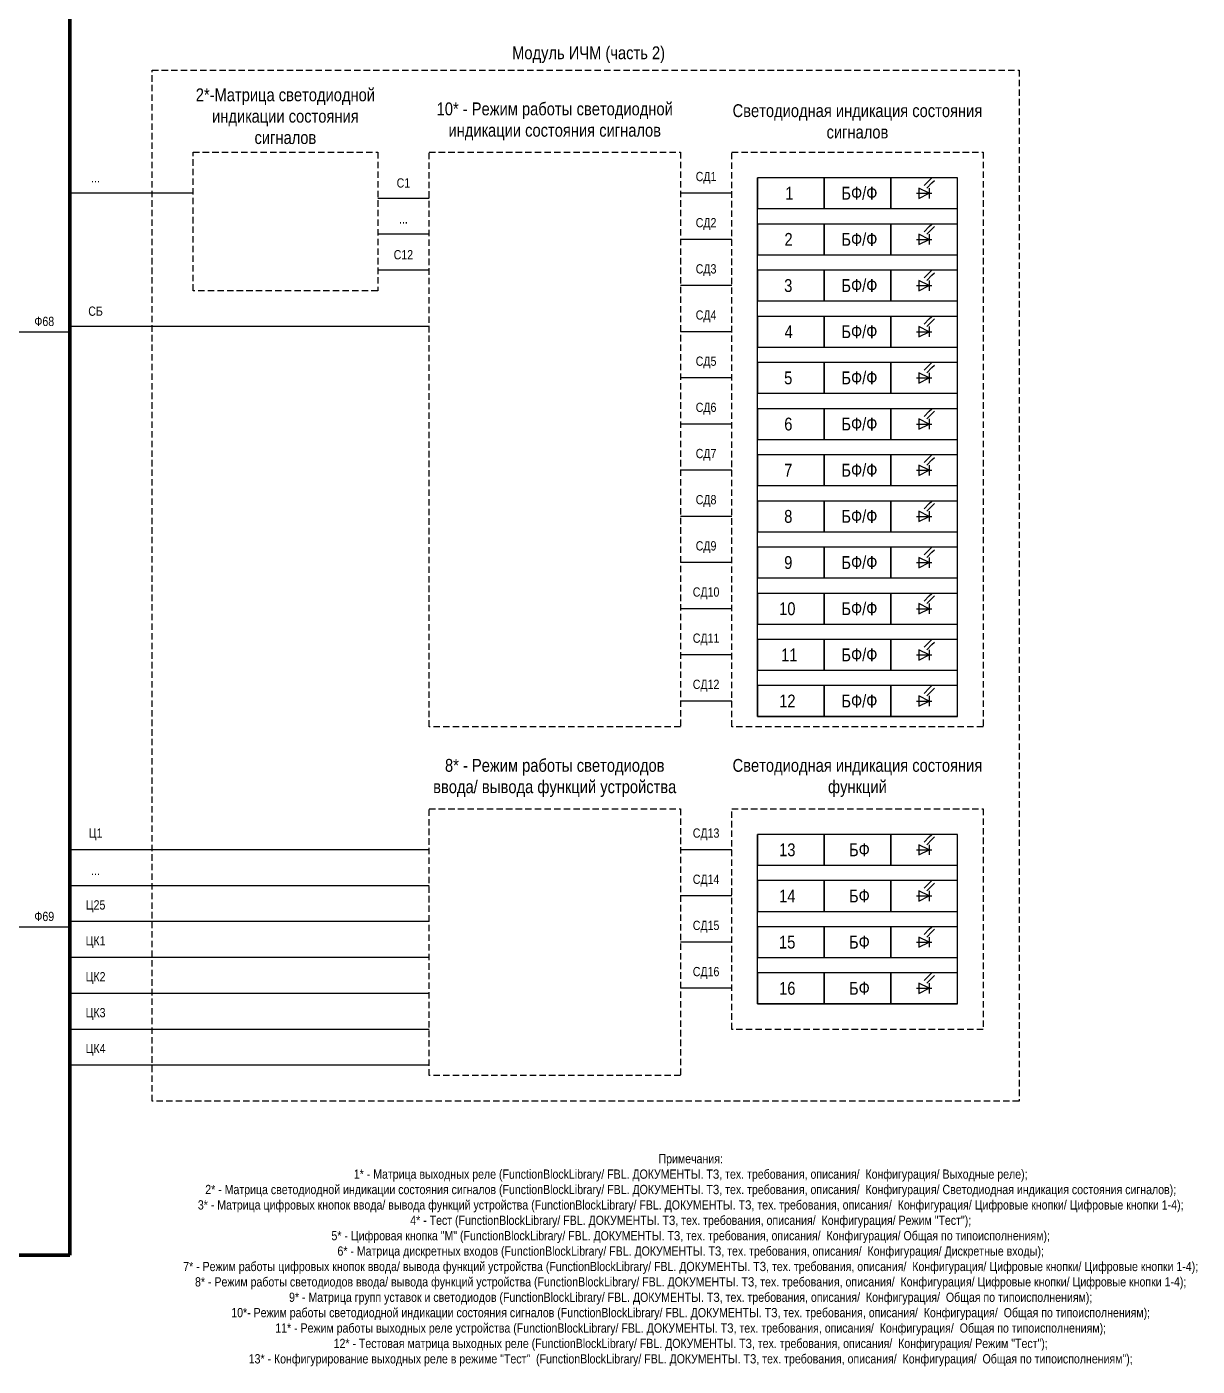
# Model space of a CAD drawing. Header units: millimetres. Extents: x -6343 to 676, y -1039 to 887.
# Drawn here: x -5555.4 to -5327.3, y -145.7 to 115.5 of the extents above; entities that cross this region are included whole.
import ezdxf
from ezdxf.enums import TextEntityAlignment as Align

# ---------------------------------------------------------------- set-up
doc = ezdxf.new("R2010")
doc.units = ezdxf.units.MM
doc.linetypes.add('штриховая2', pattern=[0.375, 0.25, -0.125])
doc.layers.add('Основная', color=7, linetype='Continuous')
doc.styles.add('1.8_Gost_RD', font='ARIALN.TTF', dxfattribs={"height": 1.8})
doc.styles.add('2.5_Gost_RD', font='ARIALN.TTF', dxfattribs={"height": 2.5})
doc.styles.add('Вывод', font='ARIALN.TTF', dxfattribs={"height": 2.5})
doc.styles.add('Компонент', font='ARIALN.TTF', dxfattribs={"height": 3.5})

# ---------------------------------------------------------------- blocks, each defined once
blk = doc.blocks.new('*U98')
at = {"layer": 'Основная'}
for p, q in [((0, 0), (39, 0)), ((0, -33), (0, 0)), ((39, -33), (39, 0)), ((0, -33), (39, -33))]:
    blk.add_line(p, q, dxfattribs=at)
at = {"layer": 'Основная', "style": 'Компонент'}
blk.add_attdef('ОУ', text='', height=3.5, dxfattribs=at).set_placement((19, 3), align=Align.MIDDLE_CENTER)
blk = doc.blocks.new('*U86')
blk.add_lwpolyline([(0, 3), (-13, 3), (-13, -3), (0, -3)], close=True)
at = {"layer": 'Основная'}
for tag, height, style, p in [('ОУ', 3.5, 'Компонент', (-3, 6)), ('В', 2.5, 'Вывод', (-6.78, 0))]:
    blk.add_attdef(tag, text='', height=height, dxfattribs=dict(at, style=style)).set_placement(p, align=Align.MIDDLE_CENTER)
blk = doc.blocks.new('*U84')
blk.add_lwpolyline([(0, 3), (-13, 3), (-13, -3), (0, -3)], close=True)
at = {"layer": 'Основная'}
for tag, height, style, p in [('ОУ', 3.5, 'Компонент', (-3, 6)), ('В', 2.5, 'Вывод', (-5.78, 0))]:
    blk.add_attdef(tag, text='', height=height, dxfattribs=dict(at, style=style)).set_placement(p, align=Align.MIDDLE_CENTER)
blk = doc.blocks.new('*U85')
at = {"ltscale": 0.35}
for p, q in [((-2, 2), (-2, -2)), ((2, 0), (-2, 2)), ((-2, -2), (2, 0)), ((2, 2), (2, -2))]:
    blk.add_line(p, q, dxfattribs=at)
at = {"ltscale": 0.25}
for points in [[(0, 3), (2, 5), (3, 6)], [(1, 2), (3, 4), (4, 5)]]:
    blk.add_lwpolyline(points, dxfattribs=at)
at = {"layer": 'Основная', "color": 0}
blk.add_line((-3, 0), (3, 0), dxfattribs=at)
at = {"layer": 'Основная'}
for tag, height, style, p in [('ОУ', 3.5, 'Компонент', (0, 8)), ('В2', 2.5, 'Вывод', (-6, -2)), ('В1', 2.5, 'Вывод', (6, -2))]:
    blk.add_attdef(tag, text='', height=height, dxfattribs=dict(at, style=style)).set_placement(p, align=Align.MIDDLE_CENTER)
blk = doc.blocks.new('*U87')
at = {"layer": 'Основная'}
for p, q in [((0, 0), (39, 0)), ((0, -105), (0, 0)), ((39, -105), (39, 0)), ((0, -105), (39, -105))]:
    blk.add_line(p, q, dxfattribs=at)
at = {"layer": 'Основная', "style": 'Компонент'}
blk.add_attdef('ОУ', text='', height=3.5, dxfattribs=at).set_placement((19, 3), align=Align.MIDDLE_CENTER)

msp = doc.modelspace()

# ---------------------------------------------------------------- linework, layer by layer
at = {"lineweight": 100, "ltscale": 100}
for p in [(-5547, 471), (-6198, -124)]:
    msp.add_line(p, (-5547, -124), dxfattribs=at)
at = {"ltscale": 100}
for p, q in [((-5523, 83), (-5547, 83)), ((-5477, 82), (-5487, 82)), ((-5418, 83), (-5428, 83)), ((-5477, 75), (-5487, 75)), ((-5418, 74), (-5428, 74)), ((-5477, 68), (-5487, 68)), ((-5418, 65), (-5428, 65)), ((-5562, 56), (-5547, 56)), ((-5477, 57), (-5547, 57)), ((-5418, 56), (-5428, 56)), ((-5418, 47), (-5428, 47)), ((-5418, 38), (-5428, 38)), ((-5418, 29), (-5428, 29)), ((-5418, 20), (-5428, 20)), ((-5418, 11), (-5428, 11)), ((-5418, 2), (-5428, 2)), ((-5418, -7), (-5428, -7)), ((-5418, -16), (-5428, -16)), ((-5477, -45), (-5547, -45)), ((-5418, -45), (-5428, -45)), ((-5477, -52), (-5547, -52)), ((-5418, -54), (-5428, -54)), ((-5562, -60), (-5547, -60)), ((-5477, -59), (-5547, -59)), ((-5418, -63), (-5428, -63)), ((-5477, -66), (-5547, -66)), ((-5477, -73), (-5547, -73)), ((-5418, -72), (-5428, -72)), ((-5477, -80), (-5547, -80)), ((-5477, -87), (-5547, -87))]:
    msp.add_line(p, q, dxfattribs=at)
at = {"color": 7, "linetype": 'штриховая2', "ltscale": 5}
for points in [[(-5531, 107), (-5362, 107), (-5362, -94), (-5531, -94)], [(-5523, 91), (-5487, 91), (-5487, 64), (-5523, 64)], [(-5477, 91), (-5428, 91), (-5428, -21), (-5477, -21)], [(-5418, 91), (-5369, 91), (-5369, -21), (-5418, -21)], [(-5477, -37), (-5428, -37), (-5428, -89), (-5477, -89)], [(-5418, -37), (-5369, -37), (-5369, -80), (-5418, -80)]]:
    msp.add_lwpolyline(points, close=True, dxfattribs=at)

# ---------------------------------------------------------------- block references
at = {"ltscale": 0.35, "xscale": 0.5, "yscale": 0.5, "zscale": 0.5}
for p in [(-5380.5, 83), (-5380.5, 74), (-5380.5, 65), (-5380.5, 56), (-5380.5, 47), (-5380.5, 38), (-5380.5, 29), (-5380.5, 20), (-5380.5, 11), (-5380.5, 2), (-5380.5, -7), (-5380.5, -16), (-5380.5, -45), (-5380.5, -54), (-5380.5, -63), (-5380.5, -72)]:
    msp.add_blockref('*U85', p, dxfattribs=at)
at = {"layer": 'Основная', "ltscale": 0.25, "xscale": -1}
for name, p in [('*U87', (-5374, 86)), ('*U98', (-5374, -42))]:
    msp.add_blockref(name, p, dxfattribs=at)
at = {"layer": 'Основная', "ltscale": 0.25}
ref = msp.add_blockref('*U86', (-5400, 83), dxfattribs=at)
ref.add_attrib('В', '1', dxfattribs={"height": 2.5, "style": 'Вывод'}).set_placement((-5406.78, 83), align=Align.MIDDLE_CENTER)
for p in [(-5387, 83), (-5374, 83), (-5387, 74), (-5374, 74), (-5387, 65), (-5374, 65), (-5387, 56), (-5374, 56), (-5387, 47), (-5374, 47), (-5387, 38), (-5374, 38), (-5387, 29), (-5374, 29), (-5387, 20), (-5374, 20), (-5387, 11), (-5374, 11), (-5387, 2), (-5374, 2), (-5387, -7), (-5374, -7), (-5387, -16), (-5374, -16), (-5387, -45), (-5374, -45), (-5387, -54), (-5374, -54), (-5387, -63), (-5374, -63), (-5387, -72), (-5374, -72)]:
    msp.add_blockref('*U84', p, dxfattribs=at)
ref = msp.add_blockref('*U84', (-5387, 83), dxfattribs=at)
ref.add_attrib('В', 'БФ/Ф', dxfattribs={"height": 2.5, "style": 'Вывод'}).set_placement((-5393.12, 83), align=Align.MIDDLE_CENTER)
ref = msp.add_blockref('*U86', (-5400, 74), dxfattribs=at)
ref.add_attrib('В', '2', dxfattribs={"height": 2.5, "style": 'Вывод'}).set_placement((-5406.93, 74), align=Align.MIDDLE_CENTER)
ref = msp.add_blockref('*U84', (-5387, 74), dxfattribs=at)
ref.add_attrib('В', 'БФ/Ф', dxfattribs={"height": 2.5, "style": 'Вывод'}).set_placement((-5393.12, 74), align=Align.MIDDLE_CENTER)
ref = msp.add_blockref('*U86', (-5400, 65), dxfattribs=at)
ref.add_attrib('В', '3', dxfattribs={"height": 2.5, "style": 'Вывод'}).set_placement((-5406.98, 65), align=Align.MIDDLE_CENTER)
ref = msp.add_blockref('*U84', (-5387, 65), dxfattribs=at)
ref.add_attrib('В', 'БФ/Ф', dxfattribs={"height": 2.5, "style": 'Вывод'}).set_placement((-5393.12, 65), align=Align.MIDDLE_CENTER)
ref = msp.add_blockref('*U86', (-5400, 56), dxfattribs=at)
ref.add_attrib('В', '4', dxfattribs={"height": 2.5, "style": 'Вывод'}).set_placement((-5406.89, 56), align=Align.MIDDLE_CENTER)
ref = msp.add_blockref('*U84', (-5387, 56), dxfattribs=at)
ref.add_attrib('В', 'БФ/Ф', dxfattribs={"height": 2.5, "style": 'Вывод'}).set_placement((-5393.12, 56), align=Align.MIDDLE_CENTER)
ref = msp.add_blockref('*U86', (-5400, 47), dxfattribs=at)
ref.add_attrib('В', '5', dxfattribs={"height": 2.5, "style": 'Вывод'}).set_placement((-5406.99, 47), align=Align.MIDDLE_CENTER)
ref = msp.add_blockref('*U84', (-5387, 47), dxfattribs=at)
ref.add_attrib('В', 'БФ/Ф', dxfattribs={"height": 2.5, "style": 'Вывод'}).set_placement((-5393.12, 47), align=Align.MIDDLE_CENTER)
ref = msp.add_blockref('*U86', (-5400, 38), dxfattribs=at)
ref.add_attrib('В', '6', dxfattribs={"height": 2.5, "style": 'Вывод'}).set_placement((-5406.97, 38), align=Align.MIDDLE_CENTER)
ref = msp.add_blockref('*U84', (-5387, 38), dxfattribs=at)
ref.add_attrib('В', 'БФ/Ф', dxfattribs={"height": 2.5, "style": 'Вывод'}).set_placement((-5393.12, 38), align=Align.MIDDLE_CENTER)
ref = msp.add_blockref('*U86', (-5400, 29), dxfattribs=at)
ref.add_attrib('В', '7', dxfattribs={"height": 2.5, "style": 'Вывод'}).set_placement((-5406.99, 29), align=Align.MIDDLE_CENTER)
ref = msp.add_blockref('*U84', (-5387, 29), dxfattribs=at)
ref.add_attrib('В', 'БФ/Ф', dxfattribs={"height": 2.5, "style": 'Вывод'}).set_placement((-5393.12, 29), align=Align.MIDDLE_CENTER)
ref = msp.add_blockref('*U86', (-5400, 20), dxfattribs=at)
ref.add_attrib('В', '8', dxfattribs={"height": 2.5, "style": 'Вывод'}).set_placement((-5406.98, 20), align=Align.MIDDLE_CENTER)
ref = msp.add_blockref('*U84', (-5387, 20), dxfattribs=at)
ref.add_attrib('В', 'БФ/Ф', dxfattribs={"height": 2.5, "style": 'Вывод'}).set_placement((-5393.12, 20), align=Align.MIDDLE_CENTER)
ref = msp.add_blockref('*U86', (-5400, 11), dxfattribs=at)
ref.add_attrib('В', '9', dxfattribs={"height": 2.5, "style": 'Вывод'}).set_placement((-5406.98, 11), align=Align.MIDDLE_CENTER)
ref = msp.add_blockref('*U84', (-5387, 11), dxfattribs=at)
ref.add_attrib('В', 'БФ/Ф', dxfattribs={"height": 2.5, "style": 'Вывод'}).set_placement((-5393.12, 11), align=Align.MIDDLE_CENTER)
ref = msp.add_blockref('*U86', (-5400, 2), dxfattribs=at)
ref.add_attrib('В', '10', dxfattribs={"height": 2.5, "style": 'Вывод'}).set_placement((-5407.17, 2), align=Align.MIDDLE_CENTER)
ref = msp.add_blockref('*U84', (-5387, 2), dxfattribs=at)
ref.add_attrib('В', 'БФ/Ф', dxfattribs={"height": 2.5, "style": 'Вывод'}).set_placement((-5393.12, 2), align=Align.MIDDLE_CENTER)
ref = msp.add_blockref('*U86', (-5400, -7), dxfattribs=at)
ref.add_attrib('В', '11', dxfattribs={"height": 2.5, "style": 'Вывод'}).set_placement((-5406.78, -7), align=Align.MIDDLE_CENTER)
ref = msp.add_blockref('*U84', (-5387, -7), dxfattribs=at)
ref.add_attrib('В', 'БФ/Ф', dxfattribs={"height": 2.5, "style": 'Вывод'}).set_placement((-5393.12, -7), align=Align.MIDDLE_CENTER)
ref = msp.add_blockref('*U86', (-5400, -16), dxfattribs=at)
ref.add_attrib('В', '12', dxfattribs={"height": 2.5, "style": 'Вывод'}).set_placement((-5407.16, -16), align=Align.MIDDLE_CENTER)
ref = msp.add_blockref('*U84', (-5387, -16), dxfattribs=at)
ref.add_attrib('В', 'БФ/Ф', dxfattribs={"height": 2.5, "style": 'Вывод'}).set_placement((-5393.12, -16), align=Align.MIDDLE_CENTER)
ref = msp.add_blockref('*U86', (-5400, -45), dxfattribs=at)
ref.add_attrib('В', '13', dxfattribs={"height": 2.5, "style": 'Вывод'}).set_placement((-5407.17, -45), align=Align.MIDDLE_CENTER)
ref = msp.add_blockref('*U84', (-5387, -45), dxfattribs=at)
ref.add_attrib('В', 'БФ', dxfattribs={"height": 2.5, "style": 'Вывод'}).set_placement((-5393.12, -45), align=Align.MIDDLE_CENTER)
ref = msp.add_blockref('*U86', (-5400, -54), dxfattribs=at)
ref.add_attrib('В', '14', dxfattribs={"height": 2.5, "style": 'Вывод'}).set_placement((-5407.17, -54), align=Align.MIDDLE_CENTER)
ref = msp.add_blockref('*U84', (-5387, -54), dxfattribs=at)
ref.add_attrib('В', 'БФ', dxfattribs={"height": 2.5, "style": 'Вывод'}).set_placement((-5393.12, -54), align=Align.MIDDLE_CENTER)
ref = msp.add_blockref('*U86', (-5400, -63), dxfattribs=at)
ref.add_attrib('В', '15', dxfattribs={"height": 2.5, "style": 'Вывод'}).set_placement((-5407.19, -63), align=Align.MIDDLE_CENTER)
ref = msp.add_blockref('*U84', (-5387, -63), dxfattribs=at)
ref.add_attrib('В', 'БФ', dxfattribs={"height": 2.5, "style": 'Вывод'}).set_placement((-5393.12, -63), align=Align.MIDDLE_CENTER)
ref = msp.add_blockref('*U86', (-5400, -72), dxfattribs=at)
ref.add_attrib('В', '16', dxfattribs={"height": 2.5, "style": 'Вывод'}).set_placement((-5407.17, -72), align=Align.MIDDLE_CENTER)
ref = msp.add_blockref('*U84', (-5387, -72), dxfattribs=at)
ref.add_attrib('В', 'БФ', dxfattribs={"height": 2.5, "style": 'Вывод'}).set_placement((-5393.12, -72), align=Align.MIDDLE_CENTER)

# ---------------------------------------------------------------- texts
at = {"ltscale": 100, "attachment_point": 5}
for s, insert, char_height, width, style in [('\\pi2.19125;{\\C7;Модуль ИЧМ (часть 2)}', (-5447, 110), 2.5, 170, '2.5_Gost_RD'), ('{\\C7;2*-Матрица светодиодной индикации состояния сигналов}', (-5505, 98), 2.5, 36, '2.5_Gost_RD'), ('{\\C7;10* - Режим работы светодиодной индикации состояния сигналов}', (-5452.5, 97), 2.5, 49, '2.5_Gost_RD'), ('{\\C7;Светодиодная индикация состояния сигналов}', (-5393.5, 97), 2.5, 49, '2.5_Gost_RD'), ('СД1', (-5423, 86), 1.8, 9, '1.8_Gost_RD'), ('...', (-5542, 86), 1.8, 9, '1.8_Gost_RD'), ('С1', (-5482, 85), 1.8, 9, '1.8_Gost_RD'), ('...', (-5482, 78), 1.8, 9, '1.8_Gost_RD'), ('СД2', (-5423, 77), 1.8, 9, '1.8_Gost_RD'), ('С12', (-5482, 71), 1.8, 9, '1.8_Gost_RD'), ('СД3', (-5423, 68), 1.8, 9, '1.8_Gost_RD'), ('СБ', (-5542, 60), 1.8, 9, '1.8_Gost_RD'), ('СД4', (-5423, 59), 1.8, 9, '1.8_Gost_RD'), ('Ф68', (-5552, 58), 1.8, 4.5, '1.8_Gost_RD'), ('СД5', (-5423, 50), 1.8, 9, '1.8_Gost_RD'), ('СД6', (-5423, 41), 1.8, 9, '1.8_Gost_RD'), ('СД7', (-5423, 32), 1.8, 9, '1.8_Gost_RD'), ('СД8', (-5423, 23), 1.8, 9, '1.8_Gost_RD'), ('СД9', (-5423, 14), 1.8, 9, '1.8_Gost_RD'), ('СД10', (-5423, 5), 1.8, 9, '1.8_Gost_RD'), ('СД11', (-5423, -4), 1.8, 9, '1.8_Gost_RD'), ('СД12', (-5423, -13), 1.8, 9, '1.8_Gost_RD'), ('{\\C7;8* - Режим работы светодиодов ввода/ вывода функций устройства}', (-5452.5, -31), 2.5, 49, '2.5_Gost_RD'), ('{\\C7;Светодиодная индикация состояния функций}', (-5393.5, -31), 2.5, 49, '2.5_Gost_RD'), ('Ц1', (-5542, -42), 1.8, 9, '1.8_Gost_RD'), ('СД13', (-5423, -42), 1.8, 9, '1.8_Gost_RD'), ('...', (-5542, -49), 1.8, 9, '1.8_Gost_RD'), ('СД14', (-5423, -51), 1.8, 9, '1.8_Gost_RD'), ('Ц25', (-5542, -56), 1.8, 9, '1.8_Gost_RD'), ('Ф69', (-5552, -58), 1.8, 4.5, '1.8_Gost_RD'), ('СД15', (-5423, -60), 1.8, 9, '1.8_Gost_RD'), ('ЦК1', (-5542, -63), 1.8, 9, '1.8_Gost_RD'), ('СД16', (-5423, -69), 1.8, 9, '1.8_Gost_RD'), ('ЦК2', (-5542, -70), 1.8, 9, '1.8_Gost_RD'), ('ЦК3', (-5542, -77), 1.8, 9, '1.8_Gost_RD'), ('ЦК4', (-5542, -84), 1.8, 9, '1.8_Gost_RD'), ('Примечания:\\P1* - Матрица выходных реле (FunctionBlockLibrary/ FBL. ДОКУМЕНТЫ. ТЗ, тех. требования, описания/  Конфигурация/ Выходные реле);\\P2* - Матрица светодиодной индикации состояния сигналов (FunctionBlockLibrary/ FBL. ДОКУМЕНТЫ. ТЗ, тех. требования, описания/  Конфигурация/ Светодиодная индикация состояния сигналов);\\P{\\C7;3* - Матрица цифровых кнопок ввода/ вывода функций устройства }(FunctionBlockLibrary/ FBL. ДОКУМЕНТЫ. ТЗ, тех. требования, описания/  Конфигурация/ Цифровые кнопки/ Цифровые кнопки 1-4);\\P{\\C7;4* - Тест }(FunctionBlockLibrary/ FBL. ДОКУМЕНТЫ. ТЗ, тех. требования, описания/  Конфигурация/ Режим "Тест");\\P{\\C7;5* - Цифровая кнопка "М" }(FunctionBlockLibrary/ FBL. ДОКУМЕНТЫ. ТЗ, тех. требования, описания/  Конфигурация/ Общая по типоисполнениям);\\P{\\C7;6* - Матрица дискретных входов }(FunctionBlockLibrary/ FBL. ДОКУМЕНТЫ. ТЗ, тех. требования, описания/  Конфигурация/ Дискретные входы);\\P{\\C7;7* - Режим работы цифровых кнопок ввода/ вывода функций устройства }(FunctionBlockLibrary/ FBL. ДОКУМЕНТЫ. ТЗ, тех. требования, описания/  Конфигурация/ Цифровые кнопки/ Цифровые кнопки 1-4);\\P{\\C7;8* - Режим работы светодиодов ввода/ вывода функций устройства }(FunctionBlockLibrary/ FBL. ДОКУМЕНТЫ. ТЗ, тех. требования, описания/  Конфигурация/ Цифровые кнопки/ Цифровые кнопки 1-4);\\P{\\C7;9* - Матрица групп уставок и светодиодов }(FunctionBlockLibrary/ FBL. ДОКУМЕНТЫ. ТЗ, тех. требования, описания/  Конфигурация/  Общая по типоисполнениям);\\P10*- {\\C7;Режим работы светодиодной индикации состояния сигналов }(FunctionBlockLibrary/ FBL. ДОКУМЕНТЫ. ТЗ, тех. требования, описания/  Конфигурация/  Общая по типоисполнениям);\\P11* {\\C7;- Режим работы выходных реле устройства }(FunctionBlockLibrary/ FBL. ДОКУМЕНТЫ. ТЗ, тех. требования, описания/  Конфигурация/  Общая по типоисполнениям);\\P12* - Тестовая матрица выходных реле (FunctionBlockLibrary/ FBL. ДОКУМЕНТЫ. ТЗ, тех. требования, описания/  Конфигурация/ Режим "Тест");\\P13* - Конфигурирование выходных реле в режиме "Тест"  (FunctionBlockLibrary/ FBL. ДОКУМЕНТЫ. ТЗ, тех. требования, описания/  Конфигурация/  Общая по типоисполнениям");', (-5426, -125), 1.8, 206, '1.8_Gost_RD')]:
    msp.add_mtext(s, dxfattribs=dict(at, insert=insert, char_height=char_height, width=width, style=style))

doc.saveas('drawing.dxf')
